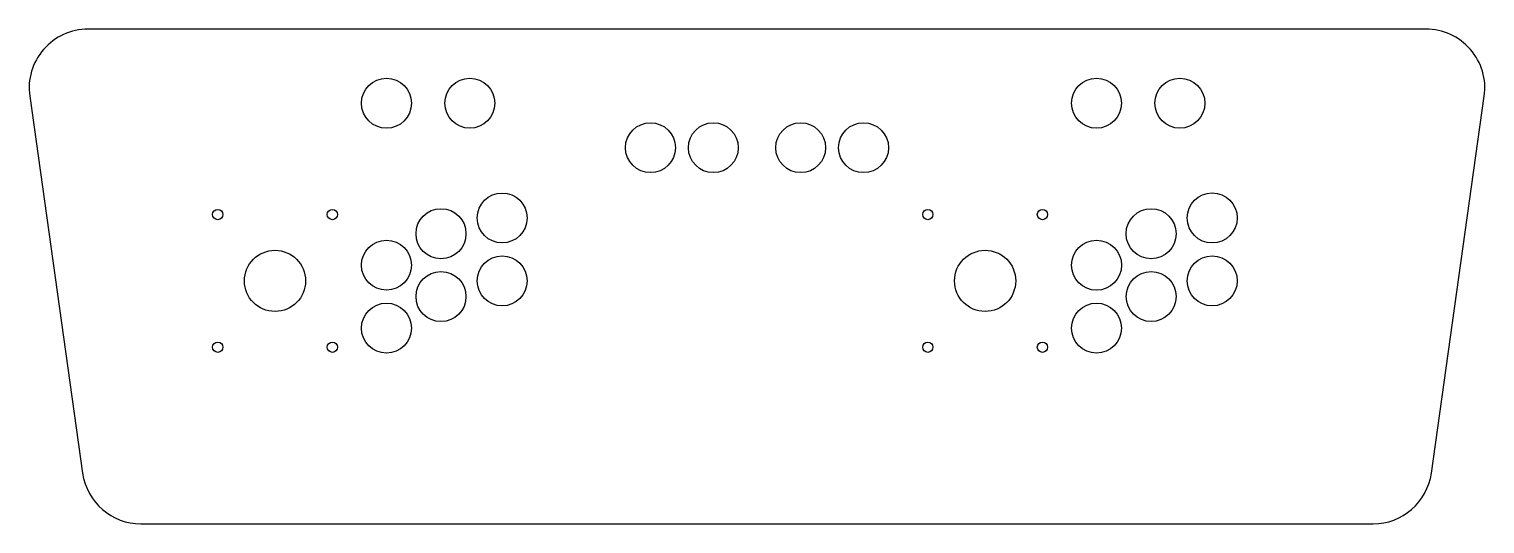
# Model space of a CAD drawing. Header units: inches. Extents: x -16.4 to 16.4, y -6.2 to 4.9.
import ezdxf

# ---------------------------------------------------------------- set-up
doc = ezdxf.new("R2010")
doc.units = ezdxf.units.IN
doc.header["$MEASUREMENT"] = 0

msp = doc.modelspace()

# ---------------------------------------------------------------- linework, layer by layer
at = {"color": 7, "linetype": 'Continuous', "lineweight": 25}
for p, q in [((15.073, 4.92), (-15.073, 4.92)), ((-16.387, 3.408), (-15.195, -5.08)), ((15.195, -5.08), (16.387, 3.408)), ((-13.88, -6.222), (13.88, -6.222))]:
    msp.add_line(p, q, dxfattribs=at)
for centre, radius in [((-8.35, 3.25), 0.563), ((-6.471, 3.25), 0.562), ((7.65, 3.25), 0.562), ((9.529, 3.25), 0.562), ((-2.402, 2.25), 0.562), ((-0.984, 2.25), 0.562), ((0.984, 2.25), 0.562), ((2.402, 2.25), 0.562), ((-5.742, 0.667), 0.562), ((10.258, 0.667), 0.563), ((-12.151, 0.744), 0.116), ((-9.568, 0.744), 0.116), ((-7.12, 0.313), 0.563), ((3.849, 0.744), 0.116), ((6.432, 0.744), 0.116), ((8.88, 0.313), 0.563), ((-8.35, -0.396), 0.562), ((7.65, -0.396), 0.563), ((-10.86, -0.75), 0.689), ((-5.742, -0.75), 0.562), ((5.14, -0.75), 0.689), ((10.258, -0.75), 0.563), ((-7.12, -1.104), 0.563), ((8.88, -1.104), 0.562), ((-8.35, -1.813), 0.562), ((7.65, -1.813), 0.562), ((-12.151, -2.244), 0.116), ((-9.568, -2.244), 0.116), ((3.849, -2.244), 0.116), ((6.432, -2.244), 0.116)]:
    msp.add_circle(centre, radius, dxfattribs=at)
for centre, start, end in [((-15.073, 3.593), 90, 188), ((15.073, 3.593), 352, 90), ((-13.88, -4.895), 188, 270), ((13.88, -4.895), 270, 352)]:
    msp.add_arc(centre, 1.327, start, end, dxfattribs=at)

doc.saveas('drawing.dxf')
